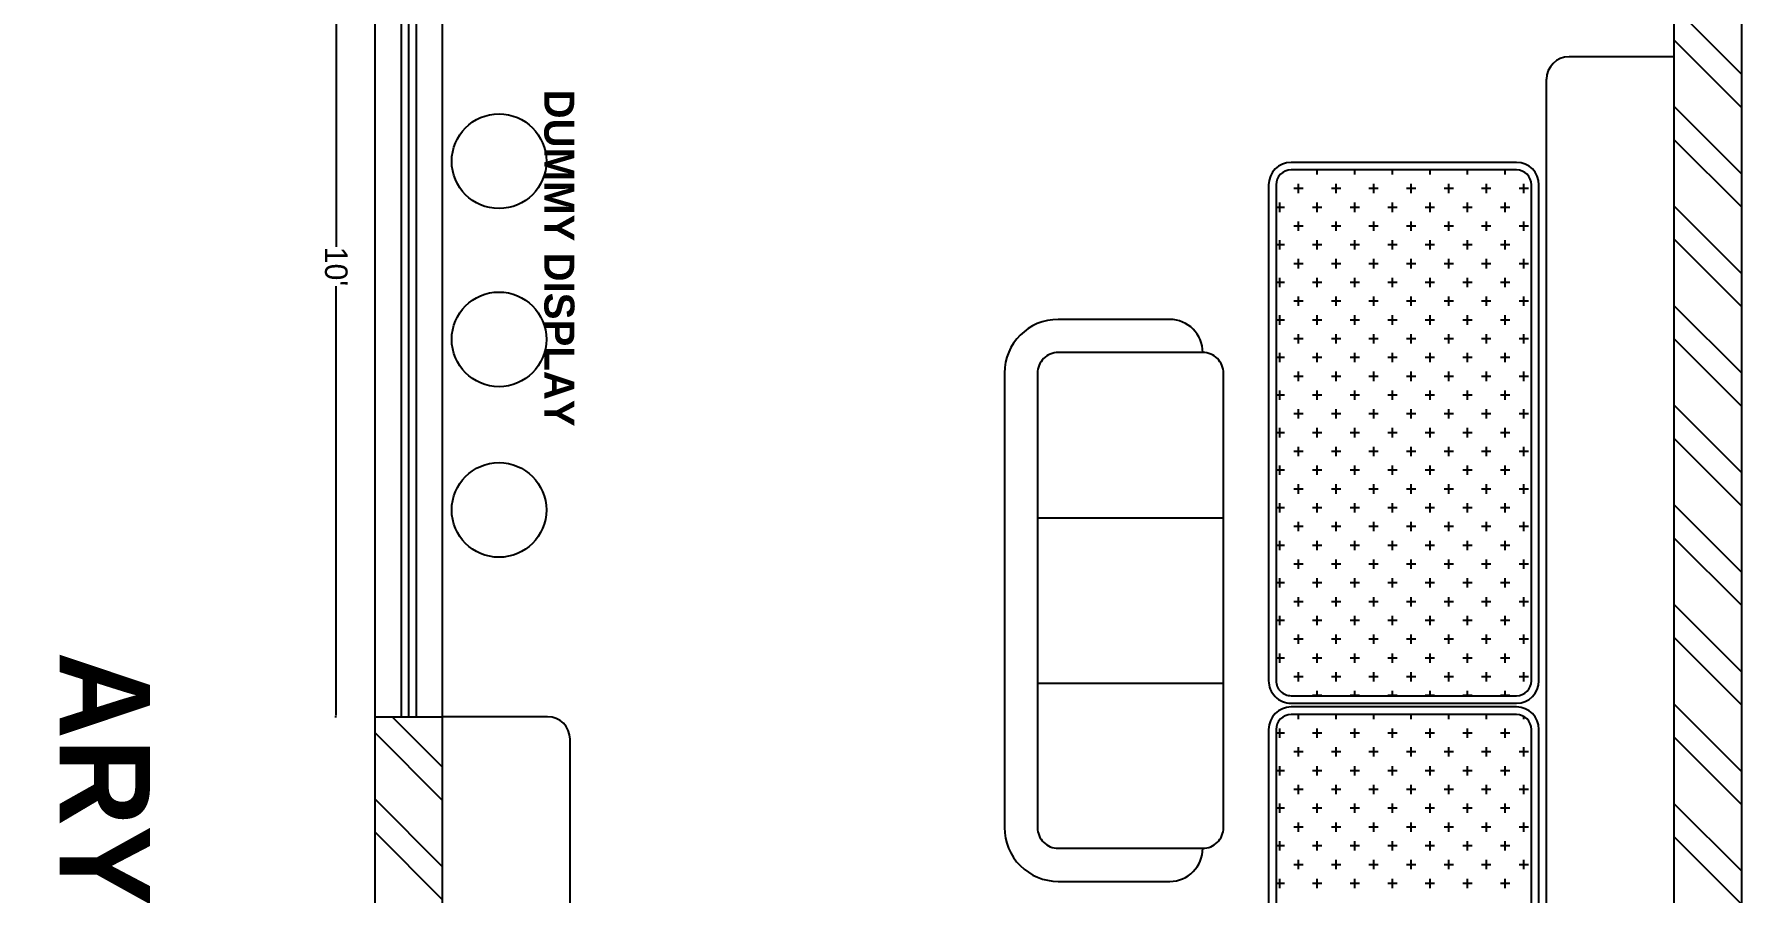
# Model space of a CAD drawing. Header units: inches. Extents: x 9636 to 21597, y -10243 to 557.
# Drawn here: x 18832.9 to 19060.2, y -393.8 to -279.5 of the extents above; entities that cross this region are included whole.
import ezdxf

# ---------------------------------------------------------------- set-up
doc = ezdxf.new("R2010")
doc.units = ezdxf.units.IN
doc.header["$MEASUREMENT"] = 0
doc.layers.add('IEL-HATCH-002', color=7, linetype='Continuous')
doc.styles.add('HEMI', font='stylu.ttf')
doc.styles.add('MtXpl_Stylus_BT', font='')
doc.styles.get('MtXpl_Stylus_BT').set_extended_font_data('Stylus BT', bold=True)

# ---------------------------------------------------------------- blocks, each defined once
blk = doc.blocks.new('2r')
at = {"color": 252, "true_color": 0x939598}
for p, q in [((19786.99, -1592.39), (19175.99, -1592.39)), ((19777.99, -1601.39), (19184.99, -1601.39)), ((19280.99, -1601.39), (19280.99, -1615.39)), ((19599.99, -1618.39), (19283.99, -1618.39)), ((19364.05, -1619.39), (19298.05, -1619.39)), ((19364.05, -1620.39), (19298.05, -1620.39)), ((19436.55, -1619.39), (19370.55, -1619.39)), ((19436.55, -1620.39), (19370.55, -1620.39)), ((19295.05, -1622.39), (19295.05, -1652.39)), ((19296.05, -1622.39), (19296.05, -1652.39)), ((19366.05, -1652.39), (19366.05, -1622.39)), ((19367.05, -1652.39), (19367.05, -1622.39)), ((19367.55, -1622.39), (19367.55, -1652.39)), ((19368.55, -1622.39), (19368.55, -1652.39)), ((19298.05, -1654.39), (19364.05, -1654.39)), ((19370.55, -1654.39), (19436.55, -1654.39)), ((19298.05, -1655.39), (19364.05, -1655.39)), ((19370.55, -1655.39), (19436.55, -1655.39)), ((19342.36, -1686.15), (19342.36, -1661.4)), ((19364.36, -1686.15), (19364.36, -1661.4)), ((19315.96, -1668.55), (19315.96, -1683.4)), ((19390.76, -1683.4), (19390.76, -1668.55)), ((19323.11, -1690.55), (19383.61, -1690.55)), ((19497.99, -1748.39), (19371.84, -1748.39)), ((19368.84, -1751.39), (19368.84, -1765.39)), ((19226.99, -1765.39), (19602.99, -1765.39)), ((19368.84, -1774.39), (19368.84, -1765.39)), ((19248.99, -1768.89), (19368.84, -1768.89)), ((19248.99, -1769.89), (19368.84, -1769.89)), ((19248.99, -1770.89), (19368.84, -1770.89)), ((19226.99, -1774.39), (19786.99, -1774.39)), ((19249.17, -1779.53), (19306.29, -1779.53)), ((19368.66, -1779.53), (19311.53, -1779.53)), ((19368.84, -1779.49), (19368.84, -1779.71))]:
    blk.add_line(p, q, dxfattribs=at)
blk.add_lwpolyline([(19383.61, -1661.4), (19323.11, -1661.4, 0.414214), (19320.36, -1664.15), (19320.36, -1683.4, 0.414214), (19323.11, -1686.15), (19383.61, -1686.15, 0.414214), (19386.36, -1683.4), (19386.36, -1664.15, 0.414214)], format="xyb", close=True, dxfattribs=at)
for centre in [(19294.9, -1757.84), (19318.61, -1757.84), (19341.32, -1757.84)]:
    blk.add_circle(centre, 6.3, dxfattribs=at)
for centre, radius, start, end in [((19283.99, -1615.39), 3, 180, 270), ((19298.05, -1622.39), 3, 90, 180), ((19298.05, -1622.39), 2, 90, 180), ((19364.05, -1622.39), 3, 0, 90), ((19364.05, -1622.39), 2, 0, 90), ((19370.55, -1622.39), 3, 90, 180), ((19370.55, -1622.39), 2, 90, 180), ((19298.05, -1652.39), 3, 180, 270), ((19298.05, -1652.39), 2, 180, 270), ((19364.05, -1652.39), 3, 270, 0), ((19364.05, -1652.39), 2, 270, 0), ((19370.55, -1652.39), 3, 180, 270), ((19370.55, -1652.39), 2, 180, 270), ((19320.36, -1668.55), 4.4, 90, 180), ((19386.36, -1668.55), 4.4, 0, 90), ((19323.11, -1683.4), 7.15, 180, 270), ((19383.61, -1683.4), 7.15, 270, 0), ((19371.84, -1751.39), 3, 90, 180)]:
    blk.add_arc(centre, radius, start, end, dxfattribs=at)
blk.add_solid([(19368.66, -1779.5), (19368.66, -1779.56), (19368.84, -1779.53)], dxfattribs=at)
at = {"layer": 'IEL-HATCH-002', "color": 252, "linetype": 'Continuous', "true_color": 0x939598, "transparency": 33554687}
for p, q in [((19274.35, -1601.39), (19283.35, -1592.39)), ((19278.77, -1601.39), (19287.77, -1592.39)), ((19287.61, -1601.39), (19296.61, -1592.39)), ((19292.03, -1601.39), (19301.03, -1592.39)), ((19300.87, -1601.39), (19309.87, -1592.39)), ((19305.29, -1601.39), (19314.29, -1592.39)), ((19314.13, -1601.39), (19323.13, -1592.39)), ((19318.55, -1601.39), (19327.55, -1592.39)), ((19327.38, -1601.39), (19336.38, -1592.39)), ((19331.8, -1601.39), (19340.8, -1592.39)), ((19340.64, -1601.39), (19349.64, -1592.39)), ((19345.06, -1601.39), (19354.06, -1592.39)), ((19353.9, -1601.39), (19362.9, -1592.39)), ((19358.32, -1601.39), (19367.32, -1592.39)), ((19367.16, -1601.39), (19376.16, -1592.39)), ((19371.58, -1601.39), (19380.58, -1592.39)), ((19380.42, -1601.39), (19389.42, -1592.39)), ((19384.84, -1601.39), (19393.84, -1592.39)), ((19298.54, -1620.78), (19298.54, -1622.03)), ((19303.54, -1620.78), (19303.54, -1622.03)), ((19308.54, -1620.78), (19308.54, -1622.03)), ((19313.54, -1620.78), (19313.54, -1622.03)), ((19318.54, -1620.78), (19318.54, -1622.03)), ((19323.54, -1620.78), (19323.54, -1622.03)), ((19328.54, -1620.78), (19328.54, -1622.03)), ((19333.54, -1620.78), (19333.54, -1622.03)), ((19338.54, -1620.78), (19338.54, -1622.03)), ((19343.54, -1620.78), (19343.54, -1622.03)), ((19348.54, -1620.78), (19348.54, -1622.03)), ((19353.54, -1620.78), (19353.54, -1622.03)), ((19358.54, -1620.78), (19358.54, -1622.03)), ((19363.54, -1620.78), (19363.54, -1622.03)), ((19373.54, -1620.78), (19373.54, -1622.03)), ((19378.54, -1620.78), (19378.54, -1622.03)), ((19383.54, -1620.78), (19383.54, -1622.03)), ((19388.54, -1620.78), (19388.54, -1622.03)), ((19299.16, -1621.4), (19297.91, -1621.4)), ((19304.16, -1621.4), (19302.91, -1621.4)), ((19309.16, -1621.4), (19307.91, -1621.4)), ((19314.16, -1621.4), (19312.91, -1621.4)), ((19319.16, -1621.4), (19317.91, -1621.4)), ((19324.16, -1621.4), (19322.91, -1621.4)), ((19329.16, -1621.4), (19327.91, -1621.4)), ((19334.16, -1621.4), (19332.91, -1621.4)), ((19339.16, -1621.4), (19337.91, -1621.4)), ((19344.16, -1621.4), (19342.91, -1621.4)), ((19349.16, -1621.4), (19347.91, -1621.4)), ((19354.16, -1621.4), (19352.91, -1621.4)), ((19359.16, -1621.4), (19357.91, -1621.4)), ((19364.16, -1621.4), (19362.91, -1621.4)), ((19369.16, -1621.4), (19368.81, -1621.4)), ((19374.16, -1621.4), (19372.91, -1621.4)), ((19379.16, -1621.4), (19377.91, -1621.4)), ((19384.16, -1621.4), (19382.91, -1621.4)), ((19389.16, -1621.4), (19387.91, -1621.4)), ((19296.66, -1623.9), (19296.05, -1623.9)), ((19301.66, -1623.9), (19300.41, -1623.9)), ((19301.04, -1623.28), (19301.04, -1624.53)), ((19306.66, -1623.9), (19305.41, -1623.9)), ((19306.04, -1623.28), (19306.04, -1624.53)), ((19311.66, -1623.9), (19310.41, -1623.9)), ((19311.04, -1623.28), (19311.04, -1624.53)), ((19316.66, -1623.9), (19315.41, -1623.9)), ((19316.04, -1623.28), (19316.04, -1624.53)), ((19321.66, -1623.9), (19320.41, -1623.9)), ((19321.04, -1623.28), (19321.04, -1624.53)), ((19326.66, -1623.9), (19325.41, -1623.9)), ((19326.04, -1623.28), (19326.04, -1624.53)), ((19331.66, -1623.9), (19330.41, -1623.9)), ((19331.04, -1623.28), (19331.04, -1624.53)), ((19336.66, -1623.9), (19335.41, -1623.9)), ((19336.04, -1623.28), (19336.04, -1624.53)), ((19341.66, -1623.9), (19340.41, -1623.9)), ((19341.04, -1623.28), (19341.04, -1624.53)), ((19346.66, -1623.9), (19345.41, -1623.9)), ((19346.04, -1623.28), (19346.04, -1624.53)), ((19351.66, -1623.9), (19350.41, -1623.9)), ((19351.04, -1623.28), (19351.04, -1624.53)), ((19356.66, -1623.9), (19355.41, -1623.9)), ((19356.04, -1623.28), (19356.04, -1624.53)), ((19361.66, -1623.9), (19360.41, -1623.9)), ((19361.04, -1623.28), (19361.04, -1624.53)), ((19366.05, -1623.9), (19365.41, -1623.9)), ((19366.04, -1623.28), (19366.04, -1624.53)), ((19371.66, -1623.9), (19370.41, -1623.9)), ((19371.04, -1623.28), (19371.04, -1624.53)), ((19376.66, -1623.9), (19375.41, -1623.9)), ((19376.04, -1623.28), (19376.04, -1624.53)), ((19381.66, -1623.9), (19380.41, -1623.9)), ((19381.04, -1623.28), (19381.04, -1624.53)), ((19386.66, -1623.9), (19385.41, -1623.9)), ((19386.04, -1623.28), (19386.04, -1624.53)), ((19391.66, -1623.9), (19390.41, -1623.9)), ((19391.04, -1623.28), (19391.04, -1624.53)), ((19299.16, -1626.4), (19297.91, -1626.4)), ((19298.54, -1625.78), (19298.54, -1627.03)), ((19304.16, -1626.4), (19302.91, -1626.4)), ((19303.54, -1625.78), (19303.54, -1627.03)), ((19309.16, -1626.4), (19307.91, -1626.4)), ((19308.54, -1625.78), (19308.54, -1627.03)), ((19314.16, -1626.4), (19312.91, -1626.4)), ((19313.54, -1625.78), (19313.54, -1627.03)), ((19319.16, -1626.4), (19317.91, -1626.4)), ((19318.54, -1625.78), (19318.54, -1627.03)), ((19324.16, -1626.4), (19322.91, -1626.4)), ((19323.54, -1625.78), (19323.54, -1627.03)), ((19329.16, -1626.4), (19327.91, -1626.4)), ((19328.54, -1625.78), (19328.54, -1627.03)), ((19334.16, -1626.4), (19332.91, -1626.4)), ((19333.54, -1625.78), (19333.54, -1627.03)), ((19339.16, -1626.4), (19337.91, -1626.4)), ((19338.54, -1625.78), (19338.54, -1627.03)), ((19344.16, -1626.4), (19342.91, -1626.4)), ((19343.54, -1625.78), (19343.54, -1627.03)), ((19349.16, -1626.4), (19347.91, -1626.4)), ((19348.54, -1625.78), (19348.54, -1627.03)), ((19354.16, -1626.4), (19352.91, -1626.4)), ((19353.54, -1625.78), (19353.54, -1627.03)), ((19359.16, -1626.4), (19357.91, -1626.4)), ((19358.54, -1625.78), (19358.54, -1627.03)), ((19364.16, -1626.4), (19362.91, -1626.4)), ((19363.54, -1625.78), (19363.54, -1627.03)), ((19369.16, -1626.4), (19368.55, -1626.4)), ((19374.16, -1626.4), (19372.91, -1626.4)), ((19373.54, -1625.78), (19373.54, -1627.03)), ((19379.16, -1626.4), (19377.91, -1626.4)), ((19378.54, -1625.78), (19378.54, -1627.03)), ((19384.16, -1626.4), (19382.91, -1626.4)), ((19383.54, -1625.78), (19383.54, -1627.03)), ((19389.16, -1626.4), (19387.91, -1626.4)), ((19388.54, -1625.78), (19388.54, -1627.03)), ((19296.66, -1628.9), (19296.05, -1628.9)), ((19301.66, -1628.9), (19300.41, -1628.9)), ((19301.04, -1628.28), (19301.04, -1629.53)), ((19306.66, -1628.9), (19305.41, -1628.9)), ((19306.04, -1628.28), (19306.04, -1629.53)), ((19311.66, -1628.9), (19310.41, -1628.9)), ((19311.04, -1628.28), (19311.04, -1629.53)), ((19316.66, -1628.9), (19315.41, -1628.9)), ((19316.04, -1628.28), (19316.04, -1629.53)), ((19321.66, -1628.9), (19320.41, -1628.9)), ((19321.04, -1628.28), (19321.04, -1629.53)), ((19326.66, -1628.9), (19325.41, -1628.9)), ((19326.04, -1628.28), (19326.04, -1629.53)), ((19331.66, -1628.9), (19330.41, -1628.9)), ((19331.04, -1628.28), (19331.04, -1629.53)), ((19336.66, -1628.9), (19335.41, -1628.9)), ((19336.04, -1628.28), (19336.04, -1629.53)), ((19341.66, -1628.9), (19340.41, -1628.9)), ((19341.04, -1628.28), (19341.04, -1629.53)), ((19346.66, -1628.9), (19345.41, -1628.9)), ((19346.04, -1628.28), (19346.04, -1629.53)), ((19351.66, -1628.9), (19350.41, -1628.9)), ((19351.04, -1628.28), (19351.04, -1629.53)), ((19356.66, -1628.9), (19355.41, -1628.9)), ((19356.04, -1628.28), (19356.04, -1629.53)), ((19361.66, -1628.9), (19360.41, -1628.9)), ((19361.04, -1628.28), (19361.04, -1629.53)), ((19366.05, -1628.9), (19365.41, -1628.9)), ((19366.04, -1628.28), (19366.04, -1629.53)), ((19371.66, -1628.9), (19370.41, -1628.9)), ((19371.04, -1628.28), (19371.04, -1629.53)), ((19376.66, -1628.9), (19375.41, -1628.9)), ((19376.04, -1628.28), (19376.04, -1629.53)), ((19381.66, -1628.9), (19380.41, -1628.9)), ((19381.04, -1628.28), (19381.04, -1629.53)), ((19386.66, -1628.9), (19385.41, -1628.9)), ((19386.04, -1628.28), (19386.04, -1629.53)), ((19391.66, -1628.9), (19390.41, -1628.9)), ((19391.04, -1628.28), (19391.04, -1629.53)), ((19299.16, -1631.4), (19297.91, -1631.4)), ((19298.54, -1630.78), (19298.54, -1632.03)), ((19304.16, -1631.4), (19302.91, -1631.4)), ((19303.54, -1630.78), (19303.54, -1632.03)), ((19309.16, -1631.4), (19307.91, -1631.4)), ((19308.54, -1630.78), (19308.54, -1632.03)), ((19314.16, -1631.4), (19312.91, -1631.4)), ((19313.54, -1630.78), (19313.54, -1632.03)), ((19319.16, -1631.4), (19317.91, -1631.4)), ((19318.54, -1630.78), (19318.54, -1632.03)), ((19324.16, -1631.4), (19322.91, -1631.4)), ((19323.54, -1630.78), (19323.54, -1632.03)), ((19329.16, -1631.4), (19327.91, -1631.4)), ((19328.54, -1630.78), (19328.54, -1632.03)), ((19334.16, -1631.4), (19332.91, -1631.4)), ((19333.54, -1630.78), (19333.54, -1632.03)), ((19339.16, -1631.4), (19337.91, -1631.4)), ((19338.54, -1630.78), (19338.54, -1632.03)), ((19344.16, -1631.4), (19342.91, -1631.4)), ((19343.54, -1630.78), (19343.54, -1632.03)), ((19349.16, -1631.4), (19347.91, -1631.4)), ((19348.54, -1630.78), (19348.54, -1632.03)), ((19354.16, -1631.4), (19352.91, -1631.4)), ((19353.54, -1630.78), (19353.54, -1632.03)), ((19359.16, -1631.4), (19357.91, -1631.4)), ((19358.54, -1630.78), (19358.54, -1632.03)), ((19364.16, -1631.4), (19362.91, -1631.4)), ((19363.54, -1630.78), (19363.54, -1632.03)), ((19369.16, -1631.4), (19368.55, -1631.4)), ((19374.16, -1631.4), (19372.91, -1631.4)), ((19373.54, -1630.78), (19373.54, -1632.03)), ((19379.16, -1631.4), (19377.91, -1631.4)), ((19378.54, -1630.78), (19378.54, -1632.03)), ((19384.16, -1631.4), (19382.91, -1631.4)), ((19383.54, -1630.78), (19383.54, -1632.03)), ((19389.16, -1631.4), (19387.91, -1631.4)), ((19388.54, -1630.78), (19388.54, -1632.03)), ((19296.66, -1633.9), (19296.05, -1633.9)), ((19301.66, -1633.9), (19300.41, -1633.9)), ((19301.04, -1633.28), (19301.04, -1634.53)), ((19306.66, -1633.9), (19305.41, -1633.9)), ((19306.04, -1633.28), (19306.04, -1634.53)), ((19311.66, -1633.9), (19310.41, -1633.9)), ((19311.04, -1633.28), (19311.04, -1634.53)), ((19316.66, -1633.9), (19315.41, -1633.9)), ((19316.04, -1633.28), (19316.04, -1634.53)), ((19321.66, -1633.9), (19320.41, -1633.9)), ((19321.04, -1633.28), (19321.04, -1634.53)), ((19326.66, -1633.9), (19325.41, -1633.9)), ((19326.04, -1633.28), (19326.04, -1634.53)), ((19331.66, -1633.9), (19330.41, -1633.9)), ((19331.04, -1633.28), (19331.04, -1634.53)), ((19336.66, -1633.9), (19335.41, -1633.9)), ((19336.04, -1633.28), (19336.04, -1634.53)), ((19341.66, -1633.9), (19340.41, -1633.9)), ((19341.04, -1633.28), (19341.04, -1634.53)), ((19346.66, -1633.9), (19345.41, -1633.9)), ((19346.04, -1633.28), (19346.04, -1634.53)), ((19351.66, -1633.9), (19350.41, -1633.9)), ((19351.04, -1633.28), (19351.04, -1634.53)), ((19356.66, -1633.9), (19355.41, -1633.9)), ((19356.04, -1633.28), (19356.04, -1634.53)), ((19361.66, -1633.9), (19360.41, -1633.9)), ((19361.04, -1633.28), (19361.04, -1634.53)), ((19366.05, -1633.9), (19365.41, -1633.9)), ((19366.04, -1633.28), (19366.04, -1634.53)), ((19371.66, -1633.9), (19370.41, -1633.9)), ((19371.04, -1633.28), (19371.04, -1634.53)), ((19376.66, -1633.9), (19375.41, -1633.9)), ((19376.04, -1633.28), (19376.04, -1634.53)), ((19381.66, -1633.9), (19380.41, -1633.9)), ((19381.04, -1633.28), (19381.04, -1634.53)), ((19386.66, -1633.9), (19385.41, -1633.9)), ((19386.04, -1633.28), (19386.04, -1634.53)), ((19391.66, -1633.9), (19390.41, -1633.9)), ((19391.04, -1633.28), (19391.04, -1634.53)), ((19299.16, -1636.4), (19297.91, -1636.4)), ((19298.54, -1635.78), (19298.54, -1637.03)), ((19304.16, -1636.4), (19302.91, -1636.4)), ((19303.54, -1635.78), (19303.54, -1637.03)), ((19309.16, -1636.4), (19307.91, -1636.4)), ((19308.54, -1635.78), (19308.54, -1637.03)), ((19314.16, -1636.4), (19312.91, -1636.4)), ((19313.54, -1635.78), (19313.54, -1637.03)), ((19319.16, -1636.4), (19317.91, -1636.4)), ((19318.54, -1635.78), (19318.54, -1637.03)), ((19324.16, -1636.4), (19322.91, -1636.4)), ((19323.54, -1635.78), (19323.54, -1637.03)), ((19329.16, -1636.4), (19327.91, -1636.4)), ((19328.54, -1635.78), (19328.54, -1637.03)), ((19334.16, -1636.4), (19332.91, -1636.4)), ((19333.54, -1635.78), (19333.54, -1637.03)), ((19339.16, -1636.4), (19337.91, -1636.4)), ((19338.54, -1635.78), (19338.54, -1637.03)), ((19344.16, -1636.4), (19342.91, -1636.4)), ((19343.54, -1635.78), (19343.54, -1637.03)), ((19349.16, -1636.4), (19347.91, -1636.4)), ((19348.54, -1635.78), (19348.54, -1637.03)), ((19354.16, -1636.4), (19352.91, -1636.4)), ((19353.54, -1635.78), (19353.54, -1637.03)), ((19359.16, -1636.4), (19357.91, -1636.4)), ((19358.54, -1635.78), (19358.54, -1637.03)), ((19364.16, -1636.4), (19362.91, -1636.4)), ((19363.54, -1635.78), (19363.54, -1637.03)), ((19369.16, -1636.4), (19368.55, -1636.4)), ((19374.16, -1636.4), (19372.91, -1636.4)), ((19373.54, -1635.78), (19373.54, -1637.03)), ((19379.16, -1636.4), (19377.91, -1636.4)), ((19378.54, -1635.78), (19378.54, -1637.03)), ((19384.16, -1636.4), (19382.91, -1636.4)), ((19383.54, -1635.78), (19383.54, -1637.03)), ((19389.16, -1636.4), (19387.91, -1636.4)), ((19388.54, -1635.78), (19388.54, -1637.03)), ((19296.66, -1638.9), (19296.05, -1638.9)), ((19301.66, -1638.9), (19300.41, -1638.9)), ((19301.04, -1638.28), (19301.04, -1639.53)), ((19306.66, -1638.9), (19305.41, -1638.9)), ((19306.04, -1638.28), (19306.04, -1639.53)), ((19311.66, -1638.9), (19310.41, -1638.9)), ((19311.04, -1638.28), (19311.04, -1639.53)), ((19316.66, -1638.9), (19315.41, -1638.9)), ((19316.04, -1638.28), (19316.04, -1639.53)), ((19321.66, -1638.9), (19320.41, -1638.9)), ((19321.04, -1638.28), (19321.04, -1639.53)), ((19326.66, -1638.9), (19325.41, -1638.9)), ((19326.04, -1638.28), (19326.04, -1639.53)), ((19331.66, -1638.9), (19330.41, -1638.9)), ((19331.04, -1638.28), (19331.04, -1639.53)), ((19336.66, -1638.9), (19335.41, -1638.9)), ((19336.04, -1638.28), (19336.04, -1639.53)), ((19341.66, -1638.9), (19340.41, -1638.9)), ((19341.04, -1638.28), (19341.04, -1639.53)), ((19346.66, -1638.9), (19345.41, -1638.9)), ((19346.04, -1638.28), (19346.04, -1639.53)), ((19351.66, -1638.9), (19350.41, -1638.9)), ((19351.04, -1638.28), (19351.04, -1639.53)), ((19356.66, -1638.9), (19355.41, -1638.9)), ((19356.04, -1638.28), (19356.04, -1639.53)), ((19361.66, -1638.9), (19360.41, -1638.9)), ((19361.04, -1638.28), (19361.04, -1639.53)), ((19366.05, -1638.9), (19365.41, -1638.9)), ((19366.04, -1638.28), (19366.04, -1639.53)), ((19371.66, -1638.9), (19370.41, -1638.9)), ((19371.04, -1638.28), (19371.04, -1639.53)), ((19376.66, -1638.9), (19375.41, -1638.9)), ((19376.04, -1638.28), (19376.04, -1639.53)), ((19381.66, -1638.9), (19380.41, -1638.9)), ((19381.04, -1638.28), (19381.04, -1639.53)), ((19386.66, -1638.9), (19385.41, -1638.9)), ((19386.04, -1638.28), (19386.04, -1639.53)), ((19391.66, -1638.9), (19390.41, -1638.9)), ((19391.04, -1638.28), (19391.04, -1639.53)), ((19299.16, -1641.4), (19297.91, -1641.4)), ((19298.54, -1640.78), (19298.54, -1642.03)), ((19304.16, -1641.4), (19302.91, -1641.4)), ((19303.54, -1640.78), (19303.54, -1642.03)), ((19309.16, -1641.4), (19307.91, -1641.4)), ((19308.54, -1640.78), (19308.54, -1642.03)), ((19314.16, -1641.4), (19312.91, -1641.4)), ((19313.54, -1640.78), (19313.54, -1642.03)), ((19319.16, -1641.4), (19317.91, -1641.4)), ((19318.54, -1640.78), (19318.54, -1642.03)), ((19324.16, -1641.4), (19322.91, -1641.4)), ((19323.54, -1640.78), (19323.54, -1642.03)), ((19329.16, -1641.4), (19327.91, -1641.4)), ((19328.54, -1640.78), (19328.54, -1642.03)), ((19334.16, -1641.4), (19332.91, -1641.4)), ((19333.54, -1640.78), (19333.54, -1642.03)), ((19339.16, -1641.4), (19337.91, -1641.4)), ((19338.54, -1640.78), (19338.54, -1642.03)), ((19344.16, -1641.4), (19342.91, -1641.4)), ((19343.54, -1640.78), (19343.54, -1642.03)), ((19349.16, -1641.4), (19347.91, -1641.4)), ((19348.54, -1640.78), (19348.54, -1642.03)), ((19354.16, -1641.4), (19352.91, -1641.4)), ((19353.54, -1640.78), (19353.54, -1642.03)), ((19359.16, -1641.4), (19357.91, -1641.4)), ((19358.54, -1640.78), (19358.54, -1642.03)), ((19364.16, -1641.4), (19362.91, -1641.4)), ((19363.54, -1640.78), (19363.54, -1642.03)), ((19369.16, -1641.4), (19368.55, -1641.4)), ((19374.16, -1641.4), (19372.91, -1641.4)), ((19373.54, -1640.78), (19373.54, -1642.03)), ((19379.16, -1641.4), (19377.91, -1641.4)), ((19378.54, -1640.78), (19378.54, -1642.03)), ((19384.16, -1641.4), (19382.91, -1641.4)), ((19383.54, -1640.78), (19383.54, -1642.03)), ((19389.16, -1641.4), (19387.91, -1641.4)), ((19388.54, -1640.78), (19388.54, -1642.03)), ((19301.04, -1643.28), (19301.04, -1644.53)), ((19306.04, -1643.28), (19306.04, -1644.53)), ((19311.04, -1643.28), (19311.04, -1644.53)), ((19316.04, -1643.28), (19316.04, -1644.53)), ((19321.04, -1643.28), (19321.04, -1644.53)), ((19326.04, -1643.28), (19326.04, -1644.53)), ((19331.04, -1643.28), (19331.04, -1644.53)), ((19336.04, -1643.28), (19336.04, -1644.53)), ((19341.04, -1643.28), (19341.04, -1644.53)), ((19346.04, -1643.28), (19346.04, -1644.53)), ((19351.04, -1643.28), (19351.04, -1644.53)), ((19356.04, -1643.28), (19356.04, -1644.53)), ((19361.04, -1643.28), (19361.04, -1644.53)), ((19366.04, -1643.28), (19366.04, -1644.53)), ((19371.04, -1643.28), (19371.04, -1644.53)), ((19376.04, -1643.28), (19376.04, -1644.53)), ((19381.04, -1643.28), (19381.04, -1644.53)), ((19386.04, -1643.28), (19386.04, -1644.53)), ((19391.04, -1643.28), (19391.04, -1644.53)), ((19296.66, -1643.9), (19296.05, -1643.9)), ((19298.54, -1645.78), (19298.54, -1647.03)), ((19301.66, -1643.9), (19300.41, -1643.9)), ((19303.54, -1645.78), (19303.54, -1647.03)), ((19306.66, -1643.9), (19305.41, -1643.9)), ((19308.54, -1645.78), (19308.54, -1647.03)), ((19311.66, -1643.9), (19310.41, -1643.9)), ((19313.54, -1645.78), (19313.54, -1647.03)), ((19316.66, -1643.9), (19315.41, -1643.9)), ((19318.54, -1645.78), (19318.54, -1647.03)), ((19321.66, -1643.9), (19320.41, -1643.9)), ((19323.54, -1645.78), (19323.54, -1647.03)), ((19326.66, -1643.9), (19325.41, -1643.9)), ((19328.54, -1645.78), (19328.54, -1647.03)), ((19331.66, -1643.9), (19330.41, -1643.9)), ((19333.54, -1645.78), (19333.54, -1647.03)), ((19336.66, -1643.9), (19335.41, -1643.9)), ((19338.54, -1645.78), (19338.54, -1647.03)), ((19341.66, -1643.9), (19340.41, -1643.9)), ((19343.54, -1645.78), (19343.54, -1647.03)), ((19346.66, -1643.9), (19345.41, -1643.9)), ((19348.54, -1645.78), (19348.54, -1647.03)), ((19351.66, -1643.9), (19350.41, -1643.9)), ((19353.54, -1645.78), (19353.54, -1647.03)), ((19356.66, -1643.9), (19355.41, -1643.9)), ((19358.54, -1645.78), (19358.54, -1647.03)), ((19361.66, -1643.9), (19360.41, -1643.9)), ((19363.54, -1645.78), (19363.54, -1647.03)), ((19366.05, -1643.9), (19365.41, -1643.9)), ((19371.66, -1643.9), (19370.41, -1643.9)), ((19373.54, -1645.78), (19373.54, -1647.03)), ((19376.66, -1643.9), (19375.41, -1643.9)), ((19378.54, -1645.78), (19378.54, -1647.03)), ((19381.66, -1643.9), (19380.41, -1643.9)), ((19383.54, -1645.78), (19383.54, -1647.03)), ((19386.66, -1643.9), (19385.41, -1643.9)), ((19388.54, -1645.78), (19388.54, -1647.03)), ((19391.66, -1643.9), (19390.41, -1643.9)), ((19299.16, -1646.4), (19297.91, -1646.4)), ((19304.16, -1646.4), (19302.91, -1646.4)), ((19309.16, -1646.4), (19307.91, -1646.4)), ((19314.16, -1646.4), (19312.91, -1646.4)), ((19319.16, -1646.4), (19317.91, -1646.4)), ((19324.16, -1646.4), (19322.91, -1646.4)), ((19329.16, -1646.4), (19327.91, -1646.4)), ((19334.16, -1646.4), (19332.91, -1646.4)), ((19339.16, -1646.4), (19337.91, -1646.4)), ((19344.16, -1646.4), (19342.91, -1646.4)), ((19349.16, -1646.4), (19347.91, -1646.4)), ((19354.16, -1646.4), (19352.91, -1646.4)), ((19359.16, -1646.4), (19357.91, -1646.4)), ((19364.16, -1646.4), (19362.91, -1646.4)), ((19369.16, -1646.4), (19368.55, -1646.4)), ((19374.16, -1646.4), (19372.91, -1646.4)), ((19379.16, -1646.4), (19377.91, -1646.4)), ((19384.16, -1646.4), (19382.91, -1646.4)), ((19389.16, -1646.4), (19387.91, -1646.4)), ((19296.66, -1648.9), (19296.05, -1648.9)), ((19301.66, -1648.9), (19300.41, -1648.9)), ((19301.04, -1648.28), (19301.04, -1649.53)), ((19306.66, -1648.9), (19305.41, -1648.9)), ((19306.04, -1648.28), (19306.04, -1649.53)), ((19311.66, -1648.9), (19310.41, -1648.9)), ((19311.04, -1648.28), (19311.04, -1649.53)), ((19316.66, -1648.9), (19315.41, -1648.9)), ((19316.04, -1648.28), (19316.04, -1649.53)), ((19321.66, -1648.9), (19320.41, -1648.9)), ((19321.04, -1648.28), (19321.04, -1649.53)), ((19326.66, -1648.9), (19325.41, -1648.9)), ((19326.04, -1648.28), (19326.04, -1649.53)), ((19331.66, -1648.9), (19330.41, -1648.9)), ((19331.04, -1648.28), (19331.04, -1649.53)), ((19336.66, -1648.9), (19335.41, -1648.9)), ((19336.04, -1648.28), (19336.04, -1649.53)), ((19341.66, -1648.9), (19340.41, -1648.9)), ((19341.04, -1648.28), (19341.04, -1649.53)), ((19346.66, -1648.9), (19345.41, -1648.9)), ((19346.04, -1648.28), (19346.04, -1649.53)), ((19351.66, -1648.9), (19350.41, -1648.9)), ((19351.04, -1648.28), (19351.04, -1649.53)), ((19356.66, -1648.9), (19355.41, -1648.9)), ((19356.04, -1648.28), (19356.04, -1649.53)), ((19361.66, -1648.9), (19360.41, -1648.9)), ((19361.04, -1648.28), (19361.04, -1649.53)), ((19366.05, -1648.9), (19365.41, -1648.9)), ((19366.04, -1648.28), (19366.04, -1649.53)), ((19371.66, -1648.9), (19370.41, -1648.9)), ((19371.04, -1648.28), (19371.04, -1649.53)), ((19376.66, -1648.9), (19375.41, -1648.9)), ((19376.04, -1648.28), (19376.04, -1649.53)), ((19381.66, -1648.9), (19380.41, -1648.9)), ((19381.04, -1648.28), (19381.04, -1649.53)), ((19386.66, -1648.9), (19385.41, -1648.9)), ((19386.04, -1648.28), (19386.04, -1649.53)), ((19391.66, -1648.9), (19390.41, -1648.9)), ((19391.04, -1648.28), (19391.04, -1649.53)), ((19299.16, -1651.4), (19297.91, -1651.4)), ((19298.54, -1650.78), (19298.54, -1652.03)), ((19304.16, -1651.4), (19302.91, -1651.4)), ((19303.54, -1650.78), (19303.54, -1652.03)), ((19309.16, -1651.4), (19307.91, -1651.4)), ((19308.54, -1650.78), (19308.54, -1652.03)), ((19314.16, -1651.4), (19312.91, -1651.4)), ((19313.54, -1650.78), (19313.54, -1652.03)), ((19319.16, -1651.4), (19317.91, -1651.4)), ((19318.54, -1650.78), (19318.54, -1652.03)), ((19324.16, -1651.4), (19322.91, -1651.4)), ((19323.54, -1650.78), (19323.54, -1652.03)), ((19329.16, -1651.4), (19327.91, -1651.4)), ((19328.54, -1650.78), (19328.54, -1652.03)), ((19334.16, -1651.4), (19332.91, -1651.4)), ((19333.54, -1650.78), (19333.54, -1652.03)), ((19339.16, -1651.4), (19337.91, -1651.4)), ((19338.54, -1650.78), (19338.54, -1652.03)), ((19344.16, -1651.4), (19342.91, -1651.4)), ((19343.54, -1650.78), (19343.54, -1652.03)), ((19349.16, -1651.4), (19347.91, -1651.4)), ((19348.54, -1650.78), (19348.54, -1652.03)), ((19354.16, -1651.4), (19352.91, -1651.4)), ((19353.54, -1650.78), (19353.54, -1652.03)), ((19359.16, -1651.4), (19357.91, -1651.4)), ((19358.54, -1650.78), (19358.54, -1652.03)), ((19364.16, -1651.4), (19362.91, -1651.4)), ((19363.54, -1650.78), (19363.54, -1652.03)), ((19369.16, -1651.4), (19368.55, -1651.4)), ((19374.16, -1651.4), (19372.91, -1651.4)), ((19373.54, -1650.78), (19373.54, -1652.03)), ((19379.16, -1651.4), (19377.91, -1651.4)), ((19378.54, -1650.78), (19378.54, -1652.03)), ((19384.16, -1651.4), (19382.91, -1651.4)), ((19383.54, -1650.78), (19383.54, -1652.03)), ((19389.16, -1651.4), (19387.91, -1651.4)), ((19388.54, -1650.78), (19388.54, -1652.03)), ((19301.66, -1653.9), (19300.41, -1653.9)), ((19301.04, -1653.28), (19301.04, -1654.39)), ((19306.66, -1653.9), (19305.41, -1653.9)), ((19306.04, -1653.28), (19306.04, -1654.39)), ((19311.66, -1653.9), (19310.41, -1653.9)), ((19311.04, -1653.28), (19311.04, -1654.39)), ((19316.66, -1653.9), (19315.41, -1653.9)), ((19316.04, -1653.28), (19316.04, -1654.39)), ((19321.66, -1653.9), (19320.41, -1653.9)), ((19321.04, -1653.28), (19321.04, -1654.39)), ((19326.66, -1653.9), (19325.41, -1653.9)), ((19326.04, -1653.28), (19326.04, -1654.39)), ((19331.66, -1653.9), (19330.41, -1653.9)), ((19331.04, -1653.28), (19331.04, -1654.39)), ((19336.66, -1653.9), (19335.41, -1653.9)), ((19336.04, -1653.28), (19336.04, -1654.39)), ((19341.66, -1653.9), (19340.41, -1653.9)), ((19341.04, -1653.28), (19341.04, -1654.39)), ((19346.66, -1653.9), (19345.41, -1653.9)), ((19346.04, -1653.28), (19346.04, -1654.39)), ((19351.66, -1653.9), (19350.41, -1653.9)), ((19351.04, -1653.28), (19351.04, -1654.39)), ((19356.66, -1653.9), (19355.41, -1653.9)), ((19356.04, -1653.28), (19356.04, -1654.39)), ((19361.66, -1653.9), (19360.41, -1653.9)), ((19361.04, -1653.28), (19361.04, -1654.39)), ((19371.66, -1653.9), (19370.41, -1653.9)), ((19371.04, -1653.28), (19371.04, -1654.39)), ((19376.66, -1653.9), (19375.41, -1653.9)), ((19376.04, -1653.28), (19376.04, -1654.39)), ((19381.66, -1653.9), (19380.41, -1653.9)), ((19381.04, -1653.28), (19381.04, -1654.39)), ((19386.66, -1653.9), (19385.41, -1653.9)), ((19386.04, -1653.28), (19386.04, -1654.39)), ((19391.66, -1653.9), (19390.41, -1653.9)), ((19391.04, -1653.28), (19391.04, -1654.39)), ((19368.84, -1772.07), (19375.52, -1765.39)), ((19370.94, -1774.39), (19379.94, -1765.39)), ((19379.77, -1774.39), (19388.77, -1765.39)), ((19384.19, -1774.39), (19393.19, -1765.39))]:
    blk.add_line(p, q, dxfattribs=at)
at = {"color": 252, "true_color": 0x939598, "style": 'MtXpl_Stylus_BT'}
for s, height, p in [('DUMMY DISPLAY', 4, (19285.36, -1751.81)), ('ARYA BOUTIQUE FLOOR PLAN', 12, (19360.19, -1816.32))]:
    blk.add_text(s, height=height, rotation=0.0094, dxfattribs=at).set_placement(p)
at = {"color": 252, "true_color": 0x939598, "insert": (19308.91, -1779.53), "char_height": 3, "attachment_point": 5, "style": 'HEMI'}
blk.add_mtext("\\A1;10'", dxfattribs=at)

msp = doc.modelspace()

# ---------------------------------------------------------------- block references
at = {"rotation": 270}
msp.add_blockref('2r', (20652.63, 18998.45), dxfattribs=at)

doc.saveas('drawing.dxf')
